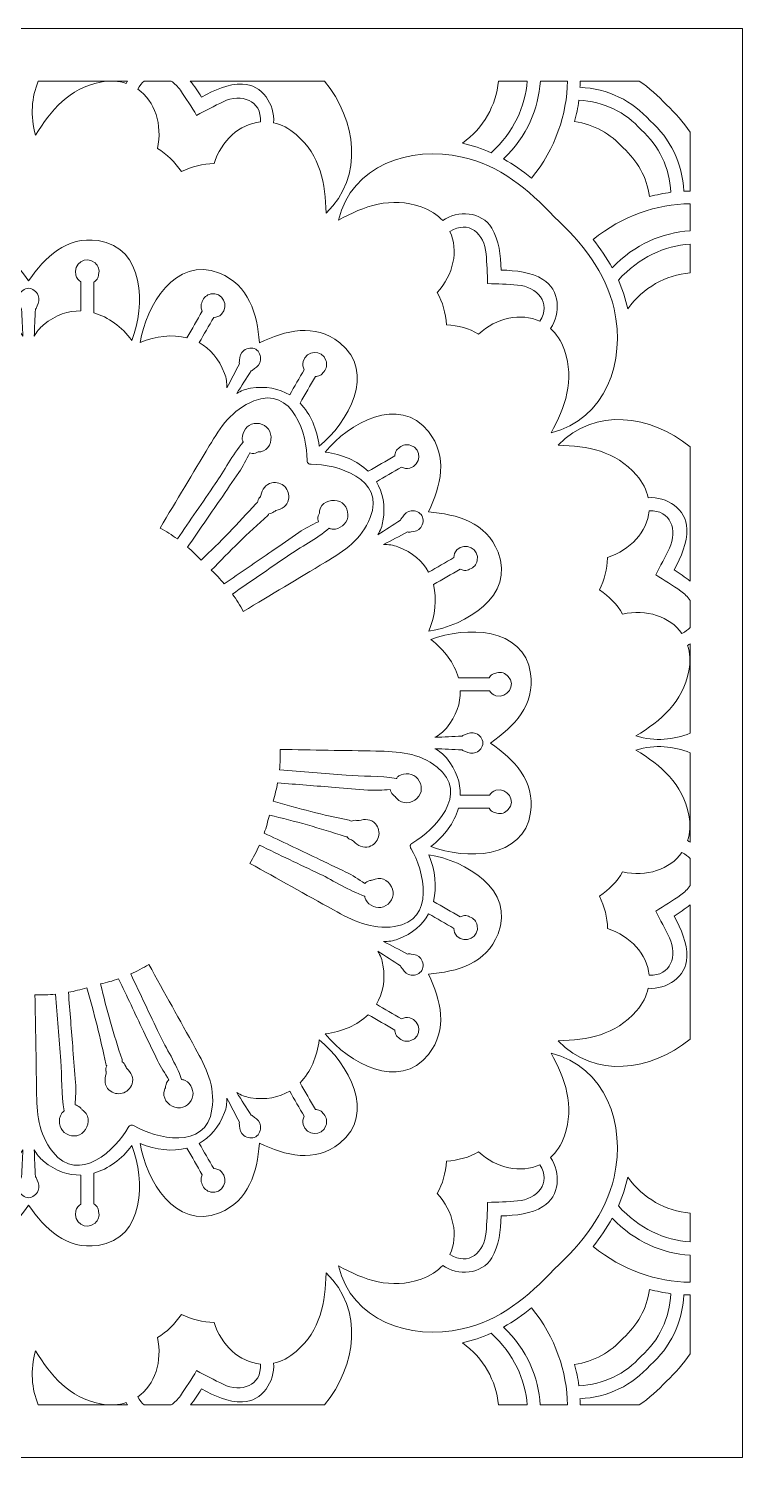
# Model space of a CAD drawing. Extents: x -175 to 692, y -400 to 112.
# Drawn here: x 201.9 to 283.7, y -400.3 to -236.7 of the extents above; entities that cross this region are included whole.
import ezdxf

# ---------------------------------------------------------------- set-up
doc = ezdxf.new("R2010")
doc.units = 0
doc.header["$MEASUREMENT"] = 0
doc.layers.add('Layer 1', color=7, linetype='Continuous', lineweight=0)

msp = doc.modelspace()

# ---------------------------------------------------------------- linework, layer by layer
at = {"layer": 'Layer 1'}
for points, knots in [([(277.61, -236.7), (277.61, -236.7), (262.74, -236.7), (262.74, -236.7), (262.74, -236.7), (259.57, -236.7), (259.57, -236.7), (259.57, -236.7), (257.94, -236.7), (257.94, -236.7), (257.94, -236.7), (254.44, -236.7), (254.44, -236.7), (254.44, -236.7), (238.04, -236.7), (238.04, -236.7), (238.04, -236.7), (234.6, -236.7), (234.6, -236.7), (234.6, -236.7), (233, -236.7), (233, -236.7), (233, -236.7), (230.16, -236.7), (230.16, -236.7), (230.16, -236.7), (225.85, -236.7), (225.85, -236.7), (225.85, -236.7), (208.7, -236.7), (208.7, -236.7), (208.7, -236.7), (195.13, -236.7), (195.13, -236.7), (195.13, -236.7), (177.97, -236.7), (177.97, -236.7), (177.97, -236.7), (173.66, -236.7), (173.66, -236.7), (173.66, -236.7), (170.83, -236.7), (170.83, -236.7), (170.83, -236.7), (169.23, -236.7), (169.23, -236.7), (169.23, -236.7), (165.79, -236.7), (165.79, -236.7), (165.79, -236.7), (149.38, -236.7), (149.38, -236.7), (149.38, -236.7), (145.89, -236.7), (145.89, -236.7), (145.89, -236.7), (144.25, -236.7), (144.25, -236.7), (144.25, -236.7), (141.08, -236.7), (141.08, -236.7), (141.08, -236.7), (126.21, -236.7), (126.21, -236.7), (126.21, -236.7), (120.12, -236.7), (120.12, -236.7), (120.12, -236.7), (120.12, -242.8), (120.12, -242.8), (120.12, -242.8), (120.12, -257.67), (120.12, -257.67), (120.12, -257.67), (120.12, -260.84), (120.12, -260.84), (120.12, -260.84), (120.12, -262.46), (120.12, -262.46), (120.12, -262.46), (120.12, -265.97), (120.12, -265.97), (120.12, -265.97), (120.12, -282.37), (120.12, -282.37), (120.12, -282.37), (120.12, -285.81), (120.12, -285.81), (120.12, -285.81), (120.12, -287.42), (120.12, -287.42), (120.12, -287.42), (120.12, -290.25), (120.12, -290.25), (120.12, -290.25), (120.12, -294.56), (120.12, -294.56), (120.12, -294.56), (120.12, -311.72), (120.12, -311.72), (120.12, -311.72), (120.12, -325.28), (120.12, -325.28), (120.12, -325.28), (120.12, -342.44), (120.12, -342.44), (120.12, -342.44), (120.12, -346.75), (120.12, -346.75), (120.12, -346.75), (120.12, -349.58), (120.12, -349.58), (120.12, -349.58), (120.12, -351.19), (120.12, -351.19), (120.12, -351.19), (120.12, -354.63), (120.12, -354.63), (120.12, -354.63), (120.12, -371.03), (120.12, -371.03), (120.12, -371.03), (120.12, -374.53), (120.12, -374.53), (120.12, -374.53), (120.12, -376.16), (120.12, -376.16), (120.12, -376.16), (120.12, -379.33), (120.12, -379.33), (120.12, -379.33), (120.12, -394.2), (120.12, -394.2), (120.12, -394.2), (120.12, -400.29), (120.12, -400.29), (120.12, -400.29), (126.21, -400.29), (126.21, -400.29), (126.21, -400.29), (141.08, -400.29), (141.08, -400.29), (141.08, -400.29), (144.25, -400.29), (144.25, -400.29), (144.25, -400.29), (145.87, -400.29), (145.87, -400.29), (145.87, -400.29), (149.38, -400.29), (149.38, -400.29), (149.38, -400.29), (165.79, -400.29), (165.79, -400.29), (165.79, -400.29), (169.23, -400.29), (169.23, -400.29), (169.23, -400.29), (170.85, -400.29), (170.85, -400.29), (170.85, -400.29), (173.66, -400.29), (173.66, -400.29), (173.66, -400.29), (177.97, -400.29), (177.97, -400.29), (177.97, -400.29), (195.13, -400.29), (195.13, -400.29), (195.13, -400.29), (208.7, -400.29), (208.7, -400.29), (208.7, -400.29), (225.85, -400.29), (225.85, -400.29), (225.85, -400.29), (230.16, -400.29), (230.16, -400.29), (230.16, -400.29), (233, -400.29), (233, -400.29), (233, -400.29), (234.6, -400.29), (234.6, -400.29), (234.6, -400.29), (238.04, -400.29), (238.04, -400.29), (238.04, -400.29), (254.44, -400.29), (254.44, -400.29), (254.44, -400.29), (257.94, -400.29), (257.94, -400.29), (257.94, -400.29), (259.57, -400.29), (259.57, -400.29), (259.57, -400.29), (262.74, -400.29), (262.74, -400.29), (262.74, -400.29), (277.61, -400.29), (277.61, -400.29), (277.61, -400.29), (283.71, -400.29), (283.71, -400.29), (283.71, -400.29), (283.71, -394.2), (283.71, -394.2), (283.71, -394.2), (283.71, -379.33), (283.71, -379.33), (283.71, -379.33), (283.71, -376.16), (283.71, -376.16), (283.71, -376.16), (283.71, -374.53), (283.71, -374.53), (283.71, -374.53), (283.71, -371.03), (283.71, -371.03), (283.71, -371.03), (283.71, -354.63), (283.71, -354.63), (283.71, -354.63), (283.71, -351.19), (283.71, -351.19), (283.71, -351.19), (283.71, -349.58), (283.71, -349.58), (283.71, -349.58), (283.71, -346.75), (283.71, -346.75), (283.71, -346.75), (283.71, -342.44), (283.71, -342.44), (283.71, -342.44), (283.71, -325.28), (283.71, -325.28), (283.71, -325.28), (283.71, -311.72), (283.71, -311.72), (283.71, -311.72), (283.71, -294.56), (283.71, -294.56), (283.71, -294.56), (283.71, -290.25), (283.71, -290.25), (283.71, -290.25), (283.71, -287.42), (283.71, -287.42), (283.71, -287.42), (283.71, -285.81), (283.71, -285.81), (283.71, -285.81), (283.71, -282.37), (283.71, -282.37), (283.71, -282.37), (283.71, -265.97), (283.71, -265.97), (283.71, -265.97), (283.71, -262.47), (283.71, -262.47), (283.71, -262.47), (283.71, -260.84), (283.71, -260.84), (283.71, -260.84), (283.71, -257.67), (283.71, -257.67), (283.71, -257.67), (283.71, -242.8), (283.71, -242.8), (283.71, -242.8), (283.71, -236.7), (283.71, -236.7), (283.71, -236.7), (277.61, -236.7), (277.61, -236.7)], [0, 0, 0, 0, 1, 1, 1, 2, 2, 2, 3, 3, 3, 4, 4, 4, 5, 5, 5, 6, 6, 6, 7, 7, 7, 8, 8, 8, 9, 9, 9, 10, 10, 10, 11, 11, 11, 12, 12, 12, 13, 13, 13, 14, 14, 14, 15, 15, 15, 16, 16, 16, 17, 17, 17, 18, 18, 18, 19, 19, 19, 20, 20, 20, 21, 21, 21, 22, 22, 22, 23, 23, 23, 24, 24, 24, 25, 25, 25, 26, 26, 26, 27, 27, 27, 28, 28, 28, 29, 29, 29, 30, 30, 30, 31, 31, 31, 32, 32, 32, 33, 33, 33, 34, 34, 34, 35, 35, 35, 36, 36, 36, 37, 37, 37, 38, 38, 38, 39, 39, 39, 40, 40, 40, 41, 41, 41, 42, 42, 42, 43, 43, 43, 44, 44, 44, 45, 45, 45, 46, 46, 46, 47, 47, 47, 48, 48, 48, 49, 49, 49, 50, 50, 50, 51, 51, 51, 52, 52, 52, 53, 53, 53, 54, 54, 54, 55, 55, 55, 56, 56, 56, 57, 57, 57, 58, 58, 58, 59, 59, 59, 60, 60, 60, 61, 61, 61, 62, 62, 62, 63, 63, 63, 64, 64, 64, 65, 65, 65, 66, 66, 66, 67, 67, 67, 68, 68, 68, 69, 69, 69, 70, 70, 70, 71, 71, 71, 72, 72, 72, 73, 73, 73, 74, 74, 74, 75, 75, 75, 76, 76, 76, 77, 77, 77, 78, 78, 78, 79, 79, 79, 80, 80, 80, 81, 81, 81, 82, 82, 82, 83, 83, 83, 84, 84, 84, 85, 85, 85, 86, 86, 86, 87, 87, 87, 88, 88, 88, 89, 89, 89, 90, 90, 90, 91, 91, 91, 92, 92, 92, 92]), ([(213.26, -242.71), (213.21, -242.8), (213.14, -242.88), (213.1, -242.98), (212.24, -242.71), (211.27, -242.63), (210.17, -242.84), (206.55, -243.54), (204.48, -246.04), (202.72, -248.92), (202.08, -246.69), (202.26, -244.58), (203.03, -242.71), (203.03, -242.71), (213.26, -242.71), (213.26, -242.71)], [0, 0, 0, 0, 1, 1, 1, 2, 2, 2, 3, 3, 3, 4, 4, 4, 5, 5, 5, 5]), ([(215.15, -242.71), (215.15, -242.71), (218.24, -242.71), (218.24, -242.71), (218.64, -242.98), (219, -243.34), (219.31, -243.77), (219.96, -244.71), (220.57, -245.67), (221.17, -246.64), (222.17, -246.1), (223.18, -245.57), (224.21, -245.08), (226.27, -244.12), (228.62, -244.87), (228.49, -247.4), (226.11, -247.61), (223.99, -249.53), (223.16, -252.17), (221.89, -252.15), (220.65, -252.52), (219.44, -253.07), (218.67, -252), (217.79, -251.05), (216.67, -250.43), (217.28, -247.73), (216.4, -245.01), (214.44, -243.64), (214.64, -243.24), (214.89, -242.94), (215.15, -242.71)], [0, 0, 0, 0, 1, 1, 1, 2, 2, 2, 3, 3, 3, 4, 4, 4, 5, 5, 5, 6, 6, 6, 7, 7, 7, 8, 8, 8, 9, 9, 9, 10, 10, 10, 10]), ([(235.83, -242.71), (239.47, -247.22), (240.39, -253.6), (236.01, -257.83), (235.92, -254.46), (235.37, -251.26), (232.59, -248.85), (231.75, -248.12), (230.86, -247.69), (229.99, -247.5), (230.15, -245.41), (228.71, -243.12), (226.41, -243.06), (224.81, -243.03), (223.23, -243.72), (221.73, -244.55), (221.33, -243.9), (220.91, -243.28), (220.44, -242.71), (220.44, -242.71), (235.83, -242.71), (235.83, -242.71)], [0, 0, 0, 0, 1, 1, 1, 2, 2, 2, 3, 3, 3, 4, 4, 4, 5, 5, 5, 6, 6, 6, 7, 7, 7, 7]), ([(259.04, -242.71), (258.83, -245.62), (257.53, -248.55), (254.9, -250.92), (253.85, -250.45), (252.76, -250.09), (251.62, -249.84), (254.06, -248.07), (255.49, -245.49), (255.74, -242.71), (255.74, -242.71), (259.04, -242.71), (259.04, -242.71)], [0, 0, 0, 0, 1, 1, 1, 2, 2, 2, 3, 3, 3, 4, 4, 4, 4]), ([(263.66, -242.71), (263.59, -246.53), (262.3, -250.43), (259.55, -253.83), (258.53, -253), (257.46, -252.26), (256.33, -251.63), (259.03, -249.04), (260.35, -245.87), (260.55, -242.71), (260.55, -242.71), (263.66, -242.71), (263.66, -242.71)], [0, 0, 0, 0, 1, 1, 1, 2, 2, 2, 3, 3, 3, 4, 4, 4, 4]), ([(274.99, -245.42), (276.03, -246.37), (276.93, -247.42), (277.71, -248.55), (277.71, -248.55), (277.71, -255.31), (277.71, -255.31), (277.46, -255.31), (277.22, -255.3), (276.98, -255.32), (276.84, -252.13), (275.43, -249.28), (273.14, -247.27), (271.13, -244.98), (268.28, -243.57), (265.09, -243.43), (265.11, -243.19), (265.1, -242.95), (265.1, -242.71), (265.1, -242.71), (271.86, -242.71), (271.86, -242.71), (273, -243.48), (274.05, -244.39), (274.99, -245.42)], [0, 0, 0, 0, 1, 1, 1, 2, 2, 2, 3, 3, 3, 4, 4, 4, 5, 5, 5, 6, 6, 6, 7, 7, 7, 8, 8, 8, 8]), ([(264.96, -244.92), (267.77, -245.03), (270.33, -246.27), (272.1, -248.31), (273.12, -249.2), (273.94, -250.28), (274.52, -251.5), (275.1, -252.7), (275.43, -254.05), (275.49, -255.45), (274.68, -255.56), (273.87, -255.73), (273.06, -255.94), (272.74, -253.73), (271.66, -251.78), (270.04, -250.37), (268.63, -248.76), (266.68, -247.67), (264.47, -247.35), (264.69, -246.55), (264.85, -245.74), (264.96, -244.92)], [0, 0, 0, 0, 1, 1, 1, 2, 2, 2, 3, 3, 3, 4, 4, 4, 5, 5, 5, 6, 6, 6, 7, 7, 7, 7]), ([(261.78, -283), (263.38, -280.05), (264.51, -277), (263.3, -273.52), (262.94, -272.47), (262.38, -271.65), (261.72, -271.05), (262.91, -269.32), (262.81, -266.61), (260.85, -265.42), (259.49, -264.59), (257.77, -264.4), (256.05, -264.36), (256.01, -262.65), (255.82, -260.93), (254.99, -259.57), (253.8, -257.6), (251.09, -257.5), (249.36, -258.69), (248.76, -258.03), (247.95, -257.47), (246.89, -257.11), (243.41, -255.9), (240.37, -257.03), (237.41, -258.63), (238.96, -252.38), (245.58, -250.05), (251.6, -251.41), (255.81, -252.36), (259.23, -255.09), (262.14, -258.27), (265.32, -261.18), (268.05, -264.6), (269, -268.81), (270.36, -274.83), (268.03, -281.45), (261.78, -283)], [0, 0, 0, 0, 1, 1, 1, 2, 2, 2, 3, 3, 3, 4, 4, 4, 5, 5, 5, 6, 6, 6, 7, 7, 7, 8, 8, 8, 9, 9, 9, 10, 10, 10, 11, 11, 11, 12, 12, 12, 12]), ([(277.71, -259.86), (274.54, -260.06), (271.37, -261.38), (268.78, -264.08), (268.15, -262.96), (267.41, -261.88), (266.59, -260.86), (269.98, -258.12), (273.88, -256.82), (277.71, -256.76), (277.71, -256.76), (277.71, -259.86), (277.71, -259.86)], [0, 0, 0, 0, 1, 1, 1, 2, 2, 2, 3, 3, 3, 4, 4, 4, 4]), ([(250.19, -259.93), (252.32, -258.56), (254.15, -260.21), (254.34, -262.49), (254.43, -263.62), (254.48, -264.76), (254.51, -265.9), (255.65, -265.93), (256.79, -265.98), (257.93, -266.07), (260.2, -266.26), (261.86, -268.09), (260.48, -270.22), (258.31, -269.21), (255.51, -269.81), (253.48, -271.68), (252.39, -271.02), (251.13, -270.74), (249.81, -270.61), (249.68, -269.28), (249.39, -268.03), (248.73, -266.93), (250.6, -264.9), (251.2, -262.1), (250.19, -259.93)], [0, 0, 0, 0, 1, 1, 1, 2, 2, 2, 3, 3, 3, 4, 4, 4, 5, 5, 5, 6, 6, 6, 7, 7, 7, 8, 8, 8, 8]), ([(213.76, -272.4), (212.58, -270.85), (211.05, -269.72), (209.4, -269.26), (209.4, -269.26), (209.4, -265.73), (209.4, -265.73), (209.54, -265.64), (209.67, -265.53), (209.77, -265.38), (209.88, -265.21), (209.92, -265.03), (209.94, -264.85), (210.1, -264.34), (209.88, -263.86), (209.53, -263.54), (208.51, -262.6), (206.97, -263.66), (207.32, -264.94), (207.41, -265.27), (207.63, -265.53), (207.9, -265.7), (207.9, -265.7), (207.9, -269.03), (207.9, -269.03), (206.49, -269), (205.02, -269.47), (203.62, -270.62), (203.18, -270.98), (202.84, -271.44), (202.56, -271.93), (202.6, -270.9), (202.65, -269.87), (202.7, -268.83), (202.8, -268.73), (202.86, -268.59), (202.88, -268.44), (203.11, -268.09), (203.17, -267.65), (203.01, -267.25), (202.82, -266.77), (202.39, -266.47), (201.91, -266.44), (201.44, -266.47), (201, -266.77), (200.81, -267.25), (200.65, -267.65), (200.72, -268.09), (200.94, -268.44), (200.96, -268.59), (201.03, -268.73), (201.12, -268.83), (201.17, -269.87), (201.22, -270.9), (201.27, -271.93), (200.98, -271.44), (200.64, -270.98), (200.2, -270.62), (198.8, -269.47), (197.34, -269), (195.92, -269.03), (195.92, -269.03), (195.92, -265.7), (195.92, -265.7), (196.2, -265.53), (196.41, -265.27), (196.51, -264.94), (196.86, -263.66), (195.31, -262.6), (194.29, -263.54), (193.94, -263.86), (193.72, -264.34), (193.88, -264.85), (193.9, -265.03), (193.95, -265.21), (194.05, -265.38), (194.16, -265.53), (194.29, -265.64), (194.43, -265.73), (194.43, -265.73), (194.43, -269.26), (194.43, -269.26), (192.77, -269.72), (191.25, -270.85), (190.07, -272.4), (188.56, -268.44), (188.56, -261.78), (193.95, -260.98), (197.57, -260.45), (200.02, -262.86), (201.91, -265.58), (203.8, -262.86), (206.25, -260.45), (209.87, -260.98), (215.26, -261.78), (215.27, -268.44), (213.76, -272.4)], [0, 0, 0, 0, 1, 1, 1, 2, 2, 2, 3, 3, 3, 4, 4, 4, 5, 5, 5, 6, 6, 6, 7, 7, 7, 8, 8, 8, 9, 9, 9, 10, 10, 10, 11, 11, 11, 12, 12, 12, 13, 13, 13, 14, 14, 14, 15, 15, 15, 16, 16, 16, 17, 17, 17, 18, 18, 18, 19, 19, 19, 20, 20, 20, 21, 21, 21, 22, 22, 22, 23, 23, 23, 24, 24, 24, 25, 25, 25, 26, 26, 26, 27, 27, 27, 28, 28, 28, 29, 29, 29, 30, 30, 30, 31, 31, 31, 32, 32, 32, 32]), ([(277.71, -264.67), (274.92, -264.92), (272.34, -266.35), (270.57, -268.79), (270.32, -267.65), (269.96, -266.56), (269.49, -265.51), (271.86, -262.88), (274.79, -261.58), (277.71, -261.37), (277.71, -261.37), (277.71, -264.67), (277.71, -264.67)], [0, 0, 0, 0, 1, 1, 1, 2, 2, 2, 3, 3, 3, 4, 4, 4, 4]), ([(235.22, -284.5), (234.97, -282.57), (234.22, -280.82), (233.02, -279.59), (233.61, -278.57), (234.19, -277.56), (234.78, -276.54), (234.95, -276.54), (235.11, -276.51), (235.28, -276.42), (235.48, -276.32), (235.62, -276.16), (235.73, -275.99), (236.08, -275.64), (236.13, -275.15), (235.99, -274.71), (235.58, -273.39), (233.71, -273.53), (233.37, -274.83), (233.28, -275.16), (233.35, -275.48), (233.5, -275.76), (232.94, -276.72), (232.39, -277.69), (231.83, -278.65), (230.62, -277.92), (229.12, -277.59), (227.34, -277.89), (226.77, -277.98), (226.25, -278.2), (225.76, -278.48), (226.32, -277.61), (226.87, -276.74), (227.43, -275.88), (227.56, -275.84), (227.68, -275.75), (227.79, -275.63), (228.15, -275.44), (228.43, -275.09), (228.49, -274.67), (228.56, -274.16), (228.34, -273.68), (227.94, -273.42), (227.52, -273.2), (226.99, -273.25), (226.58, -273.57), (226.25, -273.83), (226.08, -274.25), (226.1, -274.66), (226.04, -274.81), (226.03, -274.96), (226.07, -275.09), (225.59, -276.01), (225.12, -276.92), (224.64, -277.84), (224.64, -277.27), (224.57, -276.71), (224.37, -276.18), (223.73, -274.49), (222.7, -273.34), (221.46, -272.66), (222.02, -271.7), (222.58, -270.74), (223.13, -269.77), (223.45, -269.76), (223.76, -269.66), (224.01, -269.42), (224.96, -268.48), (224.15, -266.79), (222.79, -267.09), (222.35, -267.2), (221.95, -267.48), (221.82, -267.96), (221.73, -268.14), (221.66, -268.34), (221.67, -268.56), (221.68, -268.75), (221.74, -268.91), (221.81, -269.06), (221.23, -270.08), (220.64, -271.09), (220.06, -272.11), (218.38, -271.68), (216.5, -271.91), (214.7, -272.65), (215.37, -268.47), (218.71, -262.7), (223.78, -264.71), (227.18, -266.05), (228.09, -269.37), (228.37, -272.67), (231.37, -271.26), (234.69, -270.4), (237.56, -272.67), (241.83, -276.06), (238.51, -281.82), (235.22, -284.5)], [0, 0, 0, 0, 1, 1, 1, 2, 2, 2, 3, 3, 3, 4, 4, 4, 5, 5, 5, 6, 6, 6, 7, 7, 7, 8, 8, 8, 9, 9, 9, 10, 10, 10, 11, 11, 11, 12, 12, 12, 13, 13, 13, 14, 14, 14, 15, 15, 15, 16, 16, 16, 17, 17, 17, 18, 18, 18, 19, 19, 19, 20, 20, 20, 21, 21, 21, 22, 22, 22, 23, 23, 23, 24, 24, 24, 25, 25, 25, 26, 26, 26, 27, 27, 27, 28, 28, 28, 29, 29, 29, 30, 30, 30, 31, 31, 31, 32, 32, 32, 32]), ([(237.28, -290.76), (236.44, -290.58), (235.44, -290.96), (235.26, -291.9), (235.24, -291.99), (235.23, -292.09), (235.23, -292.18), (235.18, -292.28), (235.13, -292.39), (235.11, -292.51), (235.04, -292.77), (235.06, -292.98), (235.12, -293.16), (234.35, -293.55), (233.57, -293.93), (232.89, -294.4), (231.86, -295.11), (230.83, -295.82), (229.8, -296.52), (227.98, -297.77), (226.16, -299.03), (224.34, -300.28), (223.88, -299.74), (223.38, -299.22), (222.85, -298.73), (224.91, -296.55), (227.06, -294.46), (229.31, -292.46), (229.38, -292.39), (229.42, -292.32), (229.46, -292.26), (229.67, -292.25), (229.87, -292.17), (230, -292.03), (230.01, -292.02), (230.02, -292.01), (230.03, -292), (230.11, -291.96), (230.19, -291.92), (230.26, -291.87), (230.92, -291.73), (231.58, -291.33), (231.71, -290.63), (231.81, -290.07), (231.64, -289.52), (231.26, -289.15), (230.89, -288.77), (230.35, -288.6), (229.78, -288.71), (229.08, -288.84), (228.68, -289.49), (228.54, -290.15), (228.49, -290.23), (228.45, -290.3), (228.41, -290.39), (228.4, -290.4), (228.39, -290.4), (228.38, -290.41), (228.24, -290.54), (228.16, -290.75), (228.16, -290.95), (228.09, -290.99), (228.02, -291.03), (227.95, -291.1), (225.96, -293.35), (223.86, -295.5), (221.68, -297.56), (221.19, -297.03), (220.67, -296.53), (220.13, -296.07), (221.39, -294.25), (222.64, -292.43), (223.89, -290.61), (224.6, -289.58), (225.31, -288.55), (226.01, -287.53), (226.49, -286.84), (226.86, -286.06), (227.25, -285.29), (227.43, -285.35), (227.64, -285.37), (227.9, -285.31), (228.02, -285.28), (228.13, -285.23), (228.23, -285.18), (228.33, -285.18), (228.42, -285.17), (228.52, -285.15), (229.45, -284.98), (229.83, -283.98), (229.65, -283.14), (229.46, -282.24), (228.59, -281.8), (227.75, -281.93), (226.96, -282.05), (226.37, -282.87), (226.39, -283.64), (226.39, -283.77), (226.43, -283.88), (226.48, -283.98), (226.49, -284.01), (226.49, -284.04), (226.5, -284.07), (225.27, -285.48), (224.31, -287.37), (223.3, -288.83), (221.86, -290.93), (220.41, -293.04), (218.96, -295.14), (218.33, -294.68), (217.67, -294.27), (216.98, -293.89), (218.86, -290.76), (220.74, -287.62), (222.61, -284.49), (223.93, -282.3), (225.19, -280.35), (227.72, -279.34), (232.23, -277.54), (233.85, -283.29), (233.82, -286.1), (233.81, -286.25), (233.86, -286.38), (233.93, -286.48), (234.03, -286.54), (234.15, -286.59), (234.29, -286.59), (234.29, -286.59), (234.31, -286.59), (234.31, -286.59), (237.12, -286.56), (242.88, -288.19), (241.07, -292.69), (240.06, -295.22), (238.11, -296.49), (235.92, -297.8), (232.79, -299.68), (229.65, -301.56), (226.52, -303.44), (226.14, -302.75), (225.73, -302.08), (225.27, -301.45), (227.37, -300), (229.48, -298.55), (231.58, -297.11), (233.04, -296.1), (234.94, -295.15), (236.34, -293.92), (236.37, -293.92), (236.4, -293.93), (236.43, -293.93), (236.53, -293.98), (236.64, -294.02), (236.78, -294.02), (237.54, -294.04), (238.36, -293.45), (238.48, -292.66), (238.61, -291.82), (238.17, -290.95), (237.28, -290.76)], [0, 0, 0, 0, 1, 1, 1, 2, 2, 2, 3, 3, 3, 4, 4, 4, 5, 5, 5, 6, 6, 6, 7, 7, 7, 8, 8, 8, 9, 9, 9, 10, 10, 10, 11, 11, 11, 12, 12, 12, 13, 13, 13, 14, 14, 14, 15, 15, 15, 16, 16, 16, 17, 17, 17, 18, 18, 18, 19, 19, 19, 20, 20, 20, 21, 21, 21, 22, 22, 22, 23, 23, 23, 24, 24, 24, 25, 25, 25, 26, 26, 26, 27, 27, 27, 28, 28, 28, 29, 29, 29, 30, 30, 30, 31, 31, 31, 32, 32, 32, 33, 33, 33, 34, 34, 34, 35, 35, 35, 36, 36, 36, 37, 37, 37, 38, 38, 38, 39, 39, 39, 40, 40, 40, 41, 41, 41, 42, 42, 42, 43, 43, 43, 44, 44, 44, 45, 45, 45, 46, 46, 46, 47, 47, 47, 48, 48, 48, 49, 49, 49, 50, 50, 50, 51, 51, 51, 52, 52, 52, 53, 53, 53, 53]), ([(247.74, -292.04), (251.04, -292.32), (254.36, -293.23), (255.7, -296.64), (257.71, -301.71), (251.94, -305.04), (247.76, -305.71), (248.5, -303.92), (248.73, -302.03), (248.3, -300.36), (249.32, -299.77), (250.34, -299.19), (251.35, -298.6), (251.5, -298.67), (251.66, -298.73), (251.85, -298.74), (252.07, -298.75), (252.27, -298.69), (252.45, -298.59), (252.93, -298.46), (253.22, -298.06), (253.32, -297.62), (253.62, -296.26), (251.93, -295.46), (251, -296.4), (250.75, -296.65), (250.65, -296.96), (250.64, -297.28), (249.67, -297.84), (248.71, -298.39), (247.75, -298.95), (247.07, -297.71), (245.93, -296.68), (244.23, -296.04), (243.7, -295.84), (243.14, -295.77), (242.58, -295.77), (243.49, -295.3), (244.41, -294.82), (245.32, -294.34), (245.45, -294.38), (245.6, -294.37), (245.75, -294.31), (246.16, -294.33), (246.58, -294.16), (246.84, -293.83), (247.16, -293.42), (247.21, -292.9), (246.99, -292.47), (246.73, -292.08), (246.26, -291.85), (245.74, -291.93), (245.32, -291.98), (244.97, -292.26), (244.78, -292.62), (244.66, -292.73), (244.58, -292.85), (244.53, -292.98), (243.67, -293.54), (242.8, -294.1), (241.93, -294.65), (242.22, -294.16), (242.43, -293.64), (242.52, -293.08), (242.82, -291.29), (242.49, -289.79), (241.76, -288.58), (242.72, -288.03), (243.69, -287.47), (244.65, -286.91), (244.93, -287.06), (245.26, -287.13), (245.59, -287.04), (246.88, -286.7), (247.02, -284.83), (245.7, -284.42), (245.26, -284.29), (244.77, -284.33), (244.42, -284.68), (244.25, -284.8), (244.1, -284.93), (243.99, -285.13), (243.91, -285.3), (243.88, -285.47), (243.87, -285.64), (242.85, -286.22), (241.84, -286.81), (240.82, -287.39), (239.59, -286.19), (237.84, -285.44), (235.91, -285.19), (238.59, -281.9), (244.35, -278.58), (247.74, -282.85), (250.02, -285.72), (249.15, -289.05), (247.74, -292.04)], [0, 0, 0, 0, 1, 1, 1, 2, 2, 2, 3, 3, 3, 4, 4, 4, 5, 5, 5, 6, 6, 6, 7, 7, 7, 8, 8, 8, 9, 9, 9, 10, 10, 10, 11, 11, 11, 12, 12, 12, 13, 13, 13, 14, 14, 14, 15, 15, 15, 16, 16, 16, 17, 17, 17, 18, 18, 18, 19, 19, 19, 20, 20, 20, 21, 21, 21, 22, 22, 22, 23, 23, 23, 24, 24, 24, 25, 25, 25, 26, 26, 26, 27, 27, 27, 28, 28, 28, 29, 29, 29, 30, 30, 30, 31, 31, 31, 32, 32, 32, 32]), ([(277.71, -284.58), (277.71, -284.58), (277.71, -299.96), (277.71, -299.96), (277.14, -299.5), (276.51, -299.08), (275.87, -298.69), (276.69, -297.18), (277.39, -295.6), (277.35, -294), (277.29, -291.7), (275.01, -290.26), (272.91, -290.42), (272.72, -289.55), (272.29, -288.67), (271.56, -287.83), (269.15, -285.04), (265.95, -284.49), (262.58, -284.4), (266.81, -280.02), (273.19, -280.94), (277.71, -284.58)], [0, 0, 0, 0, 1, 1, 1, 2, 2, 2, 3, 3, 3, 4, 4, 4, 5, 5, 5, 6, 6, 6, 7, 7, 7, 7]), ([(276.64, -301.1), (277.08, -301.41), (277.44, -301.77), (277.71, -302.17), (277.71, -302.17), (277.71, -305.26), (277.71, -305.26), (277.47, -305.52), (277.17, -305.77), (276.77, -305.97), (275.4, -304.01), (272.68, -303.13), (269.98, -303.74), (269.36, -302.62), (268.42, -301.75), (267.34, -300.97), (267.87, -299.79), (268.24, -298.59), (268.24, -297.35), (268.24, -297.35), (268.24, -297.25), (268.24, -297.25), (270.88, -296.42), (272.8, -294.31), (273.01, -291.92), (275.54, -291.79), (276.29, -294.14), (275.33, -296.2), (274.84, -297.23), (274.31, -298.24), (273.77, -299.24), (274.74, -299.85), (275.71, -300.45), (276.64, -301.1)], [0, 0, 0, 0, 1, 1, 1, 2, 2, 2, 3, 3, 3, 4, 4, 4, 5, 5, 5, 6, 6, 6, 7, 7, 7, 8, 8, 8, 9, 9, 9, 10, 10, 10, 11, 11, 11, 11]), ([(259.43, -326.46), (258.63, -331.85), (251.97, -331.86), (248.01, -330.34), (249.56, -329.16), (250.7, -327.64), (251.16, -325.98), (251.16, -325.98), (254.68, -325.98), (254.68, -325.98), (254.77, -326.12), (254.88, -326.26), (255.04, -326.36), (255.21, -326.46), (255.39, -326.51), (255.57, -326.53), (256.07, -326.69), (256.55, -326.47), (256.87, -326.12), (257.81, -325.1), (256.75, -323.56), (255.47, -323.91), (255.14, -324), (254.89, -324.22), (254.72, -324.49), (254.72, -324.49), (251.38, -324.49), (251.38, -324.49), (251.41, -323.07), (250.94, -321.61), (249.79, -320.21), (249.43, -319.77), (248.98, -319.43), (248.48, -319.15), (249.51, -319.19), (250.54, -319.24), (251.58, -319.29), (251.69, -319.38), (251.82, -319.45), (251.97, -319.47), (252.32, -319.69), (252.76, -319.76), (253.16, -319.6), (253.64, -319.41), (253.94, -318.98), (253.97, -318.5), (253.94, -318.02), (253.64, -317.59), (253.16, -317.4), (252.76, -317.24), (252.32, -317.31), (251.97, -317.53), (251.82, -317.55), (251.69, -317.62), (251.58, -317.71), (250.54, -317.76), (249.51, -317.81), (248.48, -317.85), (248.98, -317.57), (249.43, -317.23), (249.79, -316.79), (250.94, -315.39), (251.41, -313.93), (251.38, -312.51), (251.38, -312.51), (254.72, -312.51), (254.72, -312.51), (254.89, -312.78), (255.14, -313), (255.47, -313.09), (256.75, -313.44), (257.81, -311.9), (256.87, -310.88), (256.55, -310.53), (256.07, -310.31), (255.57, -310.47), (255.39, -310.49), (255.21, -310.54), (255.04, -310.64), (254.88, -310.74), (254.77, -310.88), (254.68, -311.02), (254.68, -311.02), (251.16, -311.02), (251.16, -311.02), (250.7, -309.36), (249.56, -307.84), (248.01, -306.66), (251.97, -305.14), (258.63, -305.15), (259.43, -310.54), (259.96, -314.16), (257.55, -316.61), (254.83, -318.5), (257.55, -320.39), (259.96, -322.84), (259.43, -326.46)], [0, 0, 0, 0, 1, 1, 1, 2, 2, 2, 3, 3, 3, 4, 4, 4, 5, 5, 5, 6, 6, 6, 7, 7, 7, 8, 8, 8, 9, 9, 9, 10, 10, 10, 11, 11, 11, 12, 12, 12, 13, 13, 13, 14, 14, 14, 15, 15, 15, 16, 16, 16, 17, 17, 17, 18, 18, 18, 19, 19, 19, 20, 20, 20, 21, 21, 21, 22, 22, 22, 23, 23, 23, 24, 24, 24, 25, 25, 25, 26, 26, 26, 27, 27, 27, 28, 28, 28, 29, 29, 29, 30, 30, 30, 31, 31, 31, 32, 32, 32, 32]), ([(271.5, -317.69), (274.37, -315.93), (276.87, -313.86), (277.57, -310.24), (277.78, -309.15), (277.71, -308.17), (277.43, -307.32), (277.53, -307.27), (277.62, -307.21), (277.71, -307.15), (277.71, -307.15), (277.71, -317.38), (277.71, -317.38), (275.83, -318.15), (273.72, -318.34), (271.5, -317.69)], [0, 0, 0, 0, 1, 1, 1, 2, 2, 2, 3, 3, 3, 4, 4, 4, 5, 5, 5, 5]), ([(277.71, -329.85), (277.62, -329.79), (277.53, -329.73), (277.43, -329.68), (277.71, -328.83), (277.78, -327.85), (277.57, -326.76), (276.87, -323.14), (274.37, -321.07), (271.5, -319.31), (273.72, -318.66), (275.83, -318.85), (277.71, -319.62), (277.71, -319.62), (277.71, -329.85), (277.71, -329.85)], [0, 0, 0, 0, 1, 1, 1, 2, 2, 2, 3, 3, 3, 4, 4, 4, 5, 5, 5, 5]), ([(228.36, -330.2), (230.66, -331.3), (232.96, -332.4), (235.27, -333.5), (236.87, -334.26), (238.65, -335.42), (240.42, -336.03), (240.43, -336.06), (240.44, -336.09), (240.45, -336.11), (240.45, -336.22), (240.48, -336.34), (240.54, -336.45), (240.91, -337.12), (241.83, -337.54), (242.57, -337.26), (243.36, -336.94), (243.9, -336.12), (243.62, -335.25), (243.36, -334.44), (242.52, -333.76), (241.62, -334.08), (241.54, -334.11), (241.46, -334.14), (241.39, -334.18), (241.26, -334.19), (241.14, -334.21), (241.02, -334.25), (240.76, -334.33), (240.58, -334.45), (240.46, -334.59), (239.74, -334.12), (239.02, -333.63), (238.27, -333.27), (237.15, -332.74), (236.02, -332.2), (234.89, -331.66), (232.9, -330.71), (230.9, -329.76), (228.91, -328.82), (229.15, -328.14), (229.34, -327.45), (229.5, -326.75), (232.43, -327.44), (235.31, -328.26), (238.17, -329.2), (238.25, -329.24), (238.34, -329.24), (238.41, -329.23), (238.52, -329.41), (238.69, -329.55), (238.88, -329.6), (238.88, -329.6), (238.91, -329.6), (238.91, -329.6), (238.99, -329.65), (239.07, -329.7), (239.15, -329.74), (239.6, -330.24), (240.27, -330.6), (240.94, -330.37), (241.49, -330.18), (241.87, -329.76), (242.01, -329.24), (242.15, -328.73), (242.03, -328.17), (241.65, -327.74), (241.19, -327.2), (240.42, -327.17), (239.78, -327.39), (239.69, -327.38), (239.6, -327.38), (239.51, -327.39), (239.5, -327.39), (239.49, -327.38), (239.47, -327.37), (239.29, -327.32), (239.07, -327.36), (238.89, -327.46), (238.83, -327.41), (238.75, -327.37), (238.66, -327.35), (235.72, -326.75), (232.81, -326.01), (229.93, -325.15), (230.14, -324.46), (230.32, -323.76), (230.45, -323.07), (232.65, -323.24), (234.85, -323.41), (237.05, -323.59), (238.3, -323.69), (239.54, -323.79), (240.79, -323.89), (241.61, -323.95), (242.48, -323.89), (243.34, -323.84), (243.38, -324.03), (243.47, -324.22), (243.65, -324.41), (243.74, -324.5), (243.83, -324.57), (243.92, -324.64), (243.97, -324.72), (244.03, -324.79), (244.1, -324.86), (244.71, -325.59), (245.78, -325.42), (246.41, -324.84), (247.09, -324.23), (247.03, -323.25), (246.5, -322.59), (246, -321.97), (244.99, -321.87), (244.35, -322.26), (244.23, -322.34), (244.15, -322.42), (244.1, -322.52), (244.07, -322.54), (244.05, -322.56), (244.02, -322.57), (242.19, -322.22), (240.07, -322.33), (238.3, -322.19), (235.76, -321.99), (233.21, -321.79), (230.67, -321.58), (230.74, -320.81), (230.77, -320.03), (230.75, -319.24), (234.41, -319.3), (238.06, -319.36), (241.72, -319.42), (244.27, -319.47), (246.59, -319.58), (248.73, -321.27), (252.55, -324.27), (248.37, -328.56), (245.93, -329.93), (245.79, -330), (245.71, -330.11), (245.65, -330.22), (245.64, -330.34), (245.66, -330.47), (245.74, -330.61), (247.18, -333.02), (248.65, -338.82), (243.85, -339.51), (241.15, -339.9), (239.07, -338.84), (236.84, -337.61), (233.65, -335.83), (230.46, -334.05), (227.26, -332.28), (227.67, -331.61), (228.04, -330.92), (228.36, -330.2)], [0, 0, 0, 0, 1, 1, 1, 2, 2, 2, 3, 3, 3, 4, 4, 4, 5, 5, 5, 6, 6, 6, 7, 7, 7, 8, 8, 8, 9, 9, 9, 10, 10, 10, 11, 11, 11, 12, 12, 12, 13, 13, 13, 14, 14, 14, 15, 15, 15, 16, 16, 16, 17, 17, 17, 18, 18, 18, 19, 19, 19, 20, 20, 20, 21, 21, 21, 22, 22, 22, 23, 23, 23, 24, 24, 24, 25, 25, 25, 26, 26, 26, 27, 27, 27, 28, 28, 28, 29, 29, 29, 30, 30, 30, 31, 31, 31, 32, 32, 32, 33, 33, 33, 34, 34, 34, 35, 35, 35, 36, 36, 36, 37, 37, 37, 38, 38, 38, 39, 39, 39, 40, 40, 40, 41, 41, 41, 42, 42, 42, 43, 43, 43, 44, 44, 44, 45, 45, 45, 46, 46, 46, 47, 47, 47, 48, 48, 48, 49, 49, 49, 50, 50, 50, 51, 51, 51, 52, 52, 52, 52]), ([(240.82, -349.61), (241.84, -350.19), (242.85, -350.78), (243.87, -351.36), (243.88, -351.53), (243.91, -351.7), (243.99, -351.87), (244.1, -352.07), (244.25, -352.2), (244.42, -352.32), (244.77, -352.67), (245.26, -352.71), (245.7, -352.58), (247.02, -352.17), (246.88, -350.3), (245.59, -349.96), (245.26, -349.87), (244.93, -349.94), (244.65, -350.09), (243.69, -349.53), (242.72, -348.97), (241.76, -348.42), (242.49, -347.21), (242.82, -345.71), (242.52, -343.92), (242.43, -343.36), (242.22, -342.84), (241.93, -342.35), (242.8, -342.9), (243.67, -343.46), (244.53, -344.02), (244.58, -344.15), (244.66, -344.27), (244.78, -344.38), (244.97, -344.74), (245.32, -345.02), (245.74, -345.07), (246.26, -345.15), (246.73, -344.92), (246.99, -344.53), (247.21, -344.1), (247.16, -343.58), (246.84, -343.17), (246.58, -342.84), (246.16, -342.67), (245.75, -342.69), (245.6, -342.63), (245.45, -342.62), (245.32, -342.66), (244.41, -342.18), (243.49, -341.7), (242.58, -341.23), (243.14, -341.23), (243.7, -341.16), (244.23, -340.96), (245.93, -340.32), (247.07, -339.29), (247.75, -338.05), (248.71, -338.61), (249.67, -339.16), (250.64, -339.72), (250.65, -340.04), (250.75, -340.35), (251, -340.6), (251.93, -341.54), (253.62, -340.74), (253.32, -339.38), (253.22, -338.94), (252.93, -338.54), (252.45, -338.41), (252.27, -338.31), (252.07, -338.25), (251.85, -338.26), (251.66, -338.27), (251.5, -338.33), (251.35, -338.4), (250.34, -337.81), (249.32, -337.23), (248.3, -336.64), (248.73, -334.97), (248.5, -333.08), (247.76, -331.29), (251.94, -331.96), (257.71, -335.29), (255.7, -340.36), (254.36, -343.77), (251.04, -344.68), (247.74, -344.96), (249.15, -347.95), (250.02, -351.28), (247.74, -354.15), (244.35, -358.42), (238.59, -355.1), (235.91, -351.81), (237.84, -351.56), (239.59, -350.81), (240.82, -349.61)], [0, 0, 0, 0, 1, 1, 1, 2, 2, 2, 3, 3, 3, 4, 4, 4, 5, 5, 5, 6, 6, 6, 7, 7, 7, 8, 8, 8, 9, 9, 9, 10, 10, 10, 11, 11, 11, 12, 12, 12, 13, 13, 13, 14, 14, 14, 15, 15, 15, 16, 16, 16, 17, 17, 17, 18, 18, 18, 19, 19, 19, 20, 20, 20, 21, 21, 21, 22, 22, 22, 23, 23, 23, 24, 24, 24, 25, 25, 25, 26, 26, 26, 27, 27, 27, 28, 28, 28, 29, 29, 29, 30, 30, 30, 31, 31, 31, 32, 32, 32, 32]), ([(269.98, -333.26), (272.68, -333.87), (275.4, -332.99), (276.77, -331.03), (277.17, -331.23), (277.47, -331.48), (277.71, -331.74), (277.71, -331.74), (277.71, -334.83), (277.71, -334.83), (277.44, -335.23), (277.08, -335.59), (276.64, -335.9), (275.71, -336.55), (274.74, -337.15), (273.77, -337.76), (274.31, -338.76), (274.84, -339.77), (275.33, -340.8), (276.29, -342.86), (275.54, -345.21), (273.01, -345.08), (272.8, -342.69), (270.88, -340.58), (268.24, -339.75), (268.26, -338.47), (267.89, -337.24), (267.34, -336.03), (268.42, -335.25), (269.36, -334.38), (269.98, -333.26)], [0, 0, 0, 0, 1, 1, 1, 2, 2, 2, 3, 3, 3, 4, 4, 4, 5, 5, 5, 6, 6, 6, 7, 7, 7, 8, 8, 8, 9, 9, 9, 10, 10, 10, 10]), ([(262.58, -352.6), (265.95, -352.51), (269.15, -351.96), (271.56, -349.17), (272.29, -348.33), (272.72, -347.45), (272.91, -346.58), (275, -346.74), (277.29, -345.3), (277.35, -343), (277.39, -341.4), (276.69, -339.82), (275.87, -338.31), (276.51, -337.92), (277.14, -337.5), (277.71, -337.04), (277.71, -337.04), (277.71, -352.42), (277.71, -352.42), (273.19, -356.06), (266.81, -356.98), (262.58, -352.6)], [0, 0, 0, 0, 1, 1, 1, 2, 2, 2, 3, 3, 3, 4, 4, 4, 5, 5, 5, 6, 6, 6, 7, 7, 7, 7]), ([(206, -363.09), (206.67, -363.62), (207.64, -363.67), (208.25, -362.99), (208.83, -362.36), (209, -361.3), (208.27, -360.68), (208.21, -360.62), (208.13, -360.56), (208.05, -360.51), (207.98, -360.42), (207.91, -360.32), (207.82, -360.24), (207.63, -360.06), (207.44, -359.96), (207.25, -359.93), (207.3, -359.07), (207.36, -358.2), (207.3, -357.38), (207.2, -356.13), (207.1, -354.88), (207, -353.64), (206.83, -351.44), (206.65, -349.24), (206.48, -347.04), (207.18, -346.91), (207.88, -346.73), (208.57, -346.52), (209.42, -349.4), (210.16, -352.31), (210.77, -355.25), (210.78, -355.34), (210.82, -355.41), (210.87, -355.48), (210.77, -355.66), (210.74, -355.88), (210.78, -356.06), (210.79, -356.07), (210.8, -356.08), (210.8, -356.09), (210.79, -356.19), (210.79, -356.28), (210.8, -356.37), (210.59, -357.01), (210.61, -357.77), (211.15, -358.24), (211.59, -358.61), (212.14, -358.74), (212.65, -358.6), (213.17, -358.46), (213.59, -358.08), (213.78, -357.53), (214.01, -356.86), (213.65, -356.19), (213.15, -355.74), (213.11, -355.66), (213.06, -355.58), (213.01, -355.5), (213.01, -355.5), (213.01, -355.47), (213.01, -355.47), (212.96, -355.28), (212.82, -355.11), (212.64, -355), (212.65, -354.92), (212.65, -354.84), (212.62, -354.75), (211.67, -351.9), (210.85, -349.01), (210.16, -346.09), (210.86, -345.93), (211.55, -345.74), (212.23, -345.5), (213.17, -347.49), (214.13, -349.48), (215.07, -351.48), (215.61, -352.61), (216.15, -353.73), (216.69, -354.86), (217.04, -355.61), (217.53, -356.33), (218, -357.05), (217.86, -357.17), (217.74, -357.35), (217.66, -357.6), (217.62, -357.73), (217.6, -357.85), (217.59, -357.97), (217.55, -358.05), (217.52, -358.13), (217.49, -358.21), (217.18, -359.11), (217.85, -359.95), (218.67, -360.21), (219.54, -360.49), (220.35, -359.95), (220.67, -359.16), (220.95, -358.42), (220.53, -357.5), (219.87, -357.13), (219.75, -357.07), (219.63, -357.04), (219.52, -357.04), (219.5, -357.03), (219.47, -357.02), (219.44, -357.01), (218.84, -355.24), (217.67, -353.46), (216.91, -351.86), (215.81, -349.55), (214.71, -347.25), (213.62, -344.94), (214.33, -344.63), (215.02, -344.26), (215.69, -343.85), (217.46, -347.05), (219.24, -350.24), (221.01, -353.43), (222.26, -355.66), (223.31, -357.74), (222.93, -360.44), (222.23, -365.23), (216.43, -363.77), (214.02, -362.33), (213.88, -362.25), (213.76, -362.23), (213.63, -362.24), (213.52, -362.3), (213.42, -362.38), (213.34, -362.51), (211.97, -364.96), (207.68, -369.13), (204.68, -365.32), (202.99, -363.18), (202.88, -360.86), (202.83, -358.3), (202.78, -354.65), (202.71, -350.99), (202.65, -347.34), (203.44, -347.36), (204.22, -347.33), (205, -347.26), (205.2, -349.8), (205.4, -352.34), (205.6, -354.88), (205.74, -356.66), (205.63, -358.78), (205.99, -360.61), (205.97, -360.63), (205.95, -360.65), (205.93, -360.68), (205.84, -360.74), (205.75, -360.82), (205.68, -360.94), (205.28, -361.58), (205.38, -362.59), (206, -363.09)], [0, 0, 0, 0, 1, 1, 1, 2, 2, 2, 3, 3, 3, 4, 4, 4, 5, 5, 5, 6, 6, 6, 7, 7, 7, 8, 8, 8, 9, 9, 9, 10, 10, 10, 11, 11, 11, 12, 12, 12, 13, 13, 13, 14, 14, 14, 15, 15, 15, 16, 16, 16, 17, 17, 17, 18, 18, 18, 19, 19, 19, 20, 20, 20, 21, 21, 21, 22, 22, 22, 23, 23, 23, 24, 24, 24, 25, 25, 25, 26, 26, 26, 27, 27, 27, 28, 28, 28, 29, 29, 29, 30, 30, 30, 31, 31, 31, 32, 32, 32, 33, 33, 33, 34, 34, 34, 35, 35, 35, 36, 36, 36, 37, 37, 37, 38, 38, 38, 39, 39, 39, 40, 40, 40, 41, 41, 41, 42, 42, 42, 43, 43, 43, 44, 44, 44, 45, 45, 45, 46, 46, 46, 47, 47, 47, 48, 48, 48, 49, 49, 49, 50, 50, 50, 51, 51, 51, 52, 52, 52, 52]), ([(228.37, -364.33), (228.09, -367.63), (227.18, -370.95), (223.78, -372.29), (218.71, -374.3), (215.37, -368.53), (214.7, -364.35), (216.5, -365.09), (218.38, -365.32), (220.06, -364.89), (220.64, -365.91), (221.23, -366.92), (221.81, -367.94), (221.74, -368.09), (221.68, -368.25), (221.67, -368.44), (221.66, -368.66), (221.73, -368.86), (221.82, -369.04), (221.95, -369.52), (222.35, -369.8), (222.79, -369.91), (224.15, -370.21), (224.96, -368.52), (224.01, -367.58), (223.76, -367.34), (223.45, -367.24), (223.13, -367.22), (222.58, -366.26), (222.02, -365.3), (221.46, -364.34), (222.7, -363.66), (223.73, -362.51), (224.37, -360.82), (224.57, -360.29), (224.64, -359.73), (224.64, -359.16), (225.12, -360.08), (225.59, -360.99), (226.07, -361.91), (226.03, -362.04), (226.04, -362.19), (226.1, -362.34), (226.08, -362.75), (226.25, -363.17), (226.58, -363.43), (226.99, -363.75), (227.52, -363.8), (227.94, -363.58), (228.34, -363.32), (228.56, -362.84), (228.49, -362.33), (228.43, -361.91), (228.15, -361.56), (227.79, -361.37), (227.68, -361.25), (227.56, -361.16), (227.43, -361.12), (226.87, -360.26), (226.32, -359.39), (225.76, -358.52), (226.25, -358.8), (226.77, -359.02), (227.34, -359.11), (229.12, -359.41), (230.62, -359.08), (231.83, -358.35), (232.39, -359.31), (232.94, -360.28), (233.5, -361.24), (233.35, -361.52), (233.28, -361.84), (233.37, -362.17), (233.71, -363.47), (235.58, -363.61), (235.99, -362.29), (236.13, -361.85), (236.08, -361.36), (235.73, -361.01), (235.62, -360.84), (235.48, -360.68), (235.28, -360.58), (235.11, -360.49), (234.95, -360.46), (234.78, -360.46), (234.19, -359.44), (233.61, -358.43), (233.02, -357.41), (234.22, -356.18), (234.97, -354.43), (235.22, -352.5), (238.51, -355.18), (241.83, -360.94), (237.56, -364.33), (234.69, -366.6), (231.37, -365.74), (228.37, -364.33)], [0, 0, 0, 0, 1, 1, 1, 2, 2, 2, 3, 3, 3, 4, 4, 4, 5, 5, 5, 6, 6, 6, 7, 7, 7, 8, 8, 8, 9, 9, 9, 10, 10, 10, 11, 11, 11, 12, 12, 12, 13, 13, 13, 14, 14, 14, 15, 15, 15, 16, 16, 16, 17, 17, 17, 18, 18, 18, 19, 19, 19, 20, 20, 20, 21, 21, 21, 22, 22, 22, 23, 23, 23, 24, 24, 24, 25, 25, 25, 26, 26, 26, 27, 27, 27, 28, 28, 28, 29, 29, 29, 30, 30, 30, 31, 31, 31, 32, 32, 32, 32]), ([(237.41, -378.37), (240.37, -379.97), (243.41, -381.1), (246.89, -379.89), (247.95, -379.53), (248.76, -378.97), (249.36, -378.31), (251.09, -379.5), (253.8, -379.4), (254.99, -377.43), (255.82, -376.07), (256.01, -374.35), (256.05, -372.64), (257.77, -372.6), (259.49, -372.41), (260.85, -371.58), (262.81, -370.39), (262.91, -367.68), (261.72, -365.95), (262.38, -365.35), (262.94, -364.53), (263.3, -363.48), (264.51, -360), (263.38, -356.95), (261.78, -354), (268.03, -355.55), (270.36, -362.17), (269, -368.19), (268.05, -372.4), (265.32, -375.82), (262.14, -378.73), (259.23, -381.91), (255.81, -384.64), (251.6, -385.59), (245.58, -386.95), (238.96, -384.62), (237.41, -378.37)], [0, 0, 0, 0, 1, 1, 1, 2, 2, 2, 3, 3, 3, 4, 4, 4, 5, 5, 5, 6, 6, 6, 7, 7, 7, 8, 8, 8, 9, 9, 9, 10, 10, 10, 11, 11, 11, 12, 12, 12, 12]), ([(190.07, -364.6), (191.25, -366.15), (192.77, -367.28), (194.43, -367.74), (194.43, -367.74), (194.43, -371.27), (194.43, -371.27), (194.29, -371.36), (194.16, -371.47), (194.05, -371.62), (193.95, -371.79), (193.9, -371.97), (193.88, -372.15), (193.72, -372.66), (193.94, -373.14), (194.29, -373.46), (195.31, -374.4), (196.86, -373.34), (196.51, -372.06), (196.41, -371.73), (196.2, -371.47), (195.92, -371.3), (195.92, -371.3), (195.92, -367.97), (195.92, -367.97), (197.34, -368), (198.8, -367.53), (200.2, -366.38), (200.64, -366.02), (200.98, -365.56), (201.27, -365.07), (201.22, -366.1), (201.17, -367.13), (201.12, -368.17), (201.03, -368.27), (200.96, -368.41), (200.94, -368.56), (200.72, -368.91), (200.65, -369.35), (200.81, -369.75), (201, -370.23), (201.44, -370.53), (201.91, -370.56), (202.39, -370.53), (202.82, -370.23), (203.01, -369.75), (203.17, -369.35), (203.11, -368.91), (202.88, -368.56), (202.86, -368.41), (202.8, -368.27), (202.7, -368.17), (202.65, -367.13), (202.6, -366.1), (202.56, -365.07), (202.84, -365.56), (203.18, -366.02), (203.62, -366.38), (205.02, -367.53), (206.49, -368), (207.9, -367.97), (207.9, -367.97), (207.9, -371.3), (207.9, -371.3), (207.63, -371.47), (207.41, -371.73), (207.32, -372.06), (206.97, -373.34), (208.51, -374.4), (209.53, -373.46), (209.88, -373.14), (210.1, -372.66), (209.94, -372.15), (209.92, -371.97), (209.88, -371.79), (209.77, -371.62), (209.67, -371.47), (209.54, -371.36), (209.4, -371.27), (209.4, -371.27), (209.4, -367.74), (209.4, -367.74), (211.05, -367.28), (212.58, -366.15), (213.76, -364.6), (215.27, -368.56), (215.26, -375.22), (209.87, -376.02), (206.25, -376.55), (203.8, -374.14), (201.91, -371.42), (200.02, -374.14), (197.57, -376.55), (193.95, -376.02), (188.56, -375.22), (188.56, -368.56), (190.07, -364.6)], [0, 0, 0, 0, 1, 1, 1, 2, 2, 2, 3, 3, 3, 4, 4, 4, 5, 5, 5, 6, 6, 6, 7, 7, 7, 8, 8, 8, 9, 9, 9, 10, 10, 10, 11, 11, 11, 12, 12, 12, 13, 13, 13, 14, 14, 14, 15, 15, 15, 16, 16, 16, 17, 17, 17, 18, 18, 18, 19, 19, 19, 20, 20, 20, 21, 21, 21, 22, 22, 22, 23, 23, 23, 24, 24, 24, 25, 25, 25, 26, 26, 26, 27, 27, 27, 28, 28, 28, 29, 29, 29, 30, 30, 30, 31, 31, 31, 32, 32, 32, 32]), ([(248.73, -370.07), (249.39, -368.97), (249.68, -367.72), (249.81, -366.39), (251.13, -366.26), (252.39, -365.97), (253.48, -365.32), (255.51, -367.19), (258.31, -367.79), (260.48, -366.78), (261.86, -368.91), (260.2, -370.74), (257.93, -370.93), (256.79, -371.02), (255.65, -371.07), (254.51, -371.1), (254.48, -372.24), (254.43, -373.38), (254.34, -374.51), (254.15, -376.79), (252.32, -378.44), (250.19, -377.07), (251.2, -374.9), (250.6, -372.1), (248.73, -370.07)], [0, 0, 0, 0, 1, 1, 1, 2, 2, 2, 3, 3, 3, 4, 4, 4, 5, 5, 5, 6, 6, 6, 7, 7, 7, 8, 8, 8, 8]), ([(270.57, -368.21), (272.34, -370.65), (274.92, -372.08), (277.71, -372.33), (277.71, -372.33), (277.71, -375.63), (277.71, -375.63), (274.79, -375.42), (271.86, -374.12), (269.49, -371.49), (269.96, -370.44), (270.32, -369.35), (270.57, -368.21)], [0, 0, 0, 0, 1, 1, 1, 2, 2, 2, 3, 3, 3, 4, 4, 4, 4]), ([(266.59, -376.14), (267.41, -375.12), (268.15, -374.04), (268.78, -372.92), (271.37, -375.62), (274.54, -376.94), (277.71, -377.14), (277.71, -377.14), (277.71, -380.24), (277.71, -380.24), (273.88, -380.18), (269.98, -378.88), (266.59, -376.14)], [0, 0, 0, 0, 1, 1, 1, 2, 2, 2, 3, 3, 3, 4, 4, 4, 4]), ([(220.45, -394.29), (220.92, -393.73), (221.34, -393.1), (221.73, -392.45), (223.23, -393.28), (224.81, -393.97), (226.41, -393.94), (228.71, -393.88), (230.15, -391.59), (229.99, -389.5), (230.86, -389.31), (231.75, -388.88), (232.59, -388.15), (235.37, -385.74), (235.92, -382.54), (236.01, -379.17), (240.39, -383.4), (239.47, -389.78), (235.83, -394.29), (235.83, -394.29), (220.45, -394.29), (220.45, -394.29)], [0, 0, 0, 0, 1, 1, 1, 2, 2, 2, 3, 3, 3, 4, 4, 4, 5, 5, 5, 6, 6, 6, 7, 7, 7, 7]), ([(264.47, -389.65), (266.68, -389.33), (268.63, -388.24), (270.04, -386.63), (271.66, -385.22), (272.74, -383.27), (273.06, -381.06), (273.87, -381.27), (274.68, -381.44), (275.49, -381.55), (275.38, -384.35), (274.14, -386.92), (272.1, -388.69), (270.33, -390.73), (267.77, -391.97), (264.96, -392.08), (264.85, -391.26), (264.69, -390.45), (264.47, -389.65)], [0, 0, 0, 0, 1, 1, 1, 2, 2, 2, 3, 3, 3, 4, 4, 4, 5, 5, 5, 6, 6, 6, 6]), ([(265.1, -394.29), (265.1, -394.05), (265.11, -393.81), (265.09, -393.57), (268.28, -393.43), (271.13, -392.02), (273.14, -389.73), (275.43, -387.72), (276.84, -384.87), (276.98, -381.68), (277.22, -381.7), (277.46, -381.69), (277.71, -381.69), (277.71, -381.69), (277.71, -388.44), (277.71, -388.44), (276.93, -389.59), (276.02, -390.64), (274.99, -391.58), (274.05, -392.61), (273, -393.52), (271.86, -394.29), (271.86, -394.29), (265.1, -394.29), (265.1, -394.29)], [0, 0, 0, 0, 1, 1, 1, 2, 2, 2, 3, 3, 3, 4, 4, 4, 5, 5, 5, 6, 6, 6, 7, 7, 7, 8, 8, 8, 8]), ([(218.24, -394.29), (218.24, -394.29), (215.15, -394.29), (215.15, -394.29), (214.89, -394.06), (214.64, -393.76), (214.44, -393.36), (216.4, -391.99), (217.28, -389.27), (216.67, -386.57), (217.79, -385.95), (218.67, -385), (219.44, -383.93), (220.65, -384.48), (221.89, -384.85), (223.16, -384.83), (223.99, -387.47), (226.11, -389.39), (228.49, -389.6), (228.62, -392.13), (226.27, -392.88), (224.21, -391.92), (223.18, -391.43), (222.17, -390.9), (221.17, -390.36), (220.57, -391.33), (219.96, -392.29), (219.31, -393.23), (219, -393.66), (218.64, -394.02), (218.24, -394.29)], [0, 0, 0, 0, 1, 1, 1, 2, 2, 2, 3, 3, 3, 4, 4, 4, 5, 5, 5, 6, 6, 6, 7, 7, 7, 8, 8, 8, 9, 9, 9, 10, 10, 10, 10]), ([(260.54, -394.29), (260.34, -391.13), (259.03, -387.96), (256.33, -385.37), (257.46, -384.74), (258.53, -384), (259.55, -383.17), (262.3, -386.57), (263.59, -390.47), (263.66, -394.29), (263.66, -394.29), (260.54, -394.29), (260.54, -394.29)], [0, 0, 0, 0, 1, 1, 1, 2, 2, 2, 3, 3, 3, 4, 4, 4, 4]), ([(255.74, -394.29), (255.49, -391.51), (254.06, -388.93), (251.62, -387.16), (252.76, -386.91), (253.85, -386.55), (254.9, -386.08), (257.53, -388.45), (258.83, -391.38), (259.04, -394.29), (259.04, -394.29), (255.74, -394.29), (255.74, -394.29)], [0, 0, 0, 0, 1, 1, 1, 2, 2, 2, 3, 3, 3, 4, 4, 4, 4]), ([(203.03, -394.29), (202.26, -392.42), (202.08, -390.31), (202.72, -388.08), (204.48, -390.96), (206.55, -393.46), (210.17, -394.16), (211.27, -394.37), (212.24, -394.29), (213.1, -394.02), (213.14, -394.12), (213.21, -394.2), (213.26, -394.29), (213.26, -394.29), (203.03, -394.29), (203.03, -394.29)], [0, 0, 0, 0, 1, 1, 1, 2, 2, 2, 3, 3, 3, 4, 4, 4, 5, 5, 5, 5])]:
    msp.add_open_spline(points, degree=3, knots=knots, dxfattribs=at)

doc.saveas('drawing.dxf')
